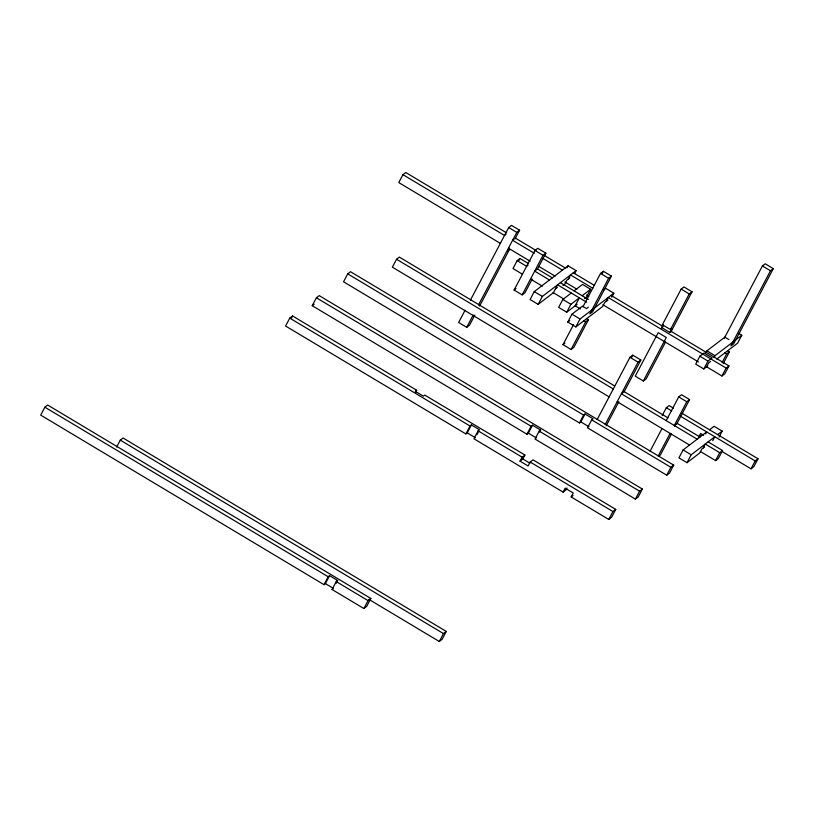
<?xml version="1.0" encoding="UTF-8"?>
<svg xmlns="http://www.w3.org/2000/svg" width="814" height="814" viewBox="0 0 814 814"><rect width="100%" height="100%" fill="white"/><g stroke="black" fill="none" stroke-linecap="round" stroke-linejoin="round"><path stroke-width="1.22" d="M337.647 580.504L336.243 581.583L332.071 589.499L363.878 608.536L366.697 606.389L370.869 598.473L47.69 405.046L44.872 407.193L40.7 415.109L323.992 584.666L325.397 583.587L329.568 575.671L337.647 580.504L336.08 583.475M116.626 447.079L120.279 440.15L123.087 438.003L446.276 631.43L442.104 639.336L439.285 641.493L368.834 599.328M415.659 392.236L416.697 390.252L292.572 315.964L289.753 318.111L285.582 326.027L465.862 433.923L467.267 432.855L471.438 424.939L479.517 429.772L478.113 430.85L473.941 438.766L563.085 492.114L565.903 489.967L566.951 487.993M291.524 317.938L292.572 315.964M312.22 305.688L316.392 297.782L319.21 295.624L642.388 489.051L638.217 496.967L635.408 499.114L535.022 439.031L539.194 431.125L540.598 430.046L532.519 425.213L531.115 426.282L526.943 434.198L312.22 305.688L314.102 304.253M347.72 273.87L343.549 281.786L579.446 422.965L580.85 421.896L585.022 413.98L593.101 418.813L591.697 419.892L587.525 427.808L666.727 475.203L669.546 473.056L673.717 465.14L350.539 271.723L347.72 273.87L583.618 415.059L585.022 413.98M506.664 232.896L405.769 172.507L402.95 174.664L398.779 182.57L500.356 243.366M614.651 385.948L399.369 257.102L396.55 259.259L392.379 267.165L609.116 396.886M465.109 310.205L458.628 322.497L466.707 327.33L469.525 325.183L474.857 315.079M470.411 300.152L508.699 227.533L511.518 225.386L519.597 230.22L515.038 238.858M323.992 584.666L328.164 576.75L329.568 575.671M466.707 327.33L473.188 315.038M478.49 304.985L516.778 232.377L519.597 230.22M509.32 248.117L507.753 251.078L509.167 250.01L479.588 306.105M528.601 263.655L519.983 258.496L517.165 260.643L512.993 268.559L522.435 274.216M518.935 260.47L519.983 258.496M532.224 279.009L524.989 292.725L522.171 294.872L514.092 290.038L534.951 250.478L537.769 248.321L545.848 253.164L537.505 268.986L534.686 271.133L549.481 279.985M522.171 294.872L543.03 255.311L545.848 253.164M363.878 608.536L368.05 600.62L370.869 598.473M574.572 273.606L576.139 270.645L568.06 265.802L534.259 291.605L530.087 299.521L538.166 304.355L553.388 292.735L557.559 284.819L586.65 302.228M465.862 433.923L470.034 426.017L471.438 424.939M538.166 304.355L542.338 296.438L576.139 270.645M476.912 434.717L478.479 431.756M567.022 267.786L568.06 265.802M568.416 278.897L570.502 274.939L592.724 288.237M571.265 293.03L562.82 299.481L558.638 307.387L566.727 312.23L577.055 304.344M566.727 312.23L570.899 304.314L579.344 297.863L575.172 305.779L580.443 308.923M607.997 300.03L604.71 302.533L602.625 306.491L575.864 326.923L567.785 322.079L571.957 314.173L582.448 306.166L586.487 308.577L588.369 307.153M574.084 290.873L582.539 284.422L590.618 289.265L586.446 297.171L584.472 298.677M586.477 318.437L588.491 319.648L573.89 347.334L571.072 349.491L562.993 344.658L573.555 324.623M582.946 306.817L600.549 273.433L603.357 271.286L611.436 276.119L592.663 311.731L589.845 313.878L608.628 278.276L611.436 276.119M602.187 273.514L603.357 271.286M575.864 326.923L580.036 319.007L613.837 293.203L605.758 288.37L603.805 289.855M571.072 349.491L585.673 321.795L588.491 319.648M526.943 434.198L528.347 433.119L532.519 425.213M563.085 492.114L565.17 488.166L573.249 492.999L571.163 496.957L608.76 519.454L611.579 517.297L615.75 509.391L533.007 459.869L530.189 462.016L528.103 465.974L520.024 461.141L522.11 457.183L524.928 455.026L424.776 395.095L423.372 396.164L415.293 391.331L416.697 390.252M520.024 461.141L522.842 458.984L524.928 455.026M606.125 301.465L608.211 297.507L726.129 368.081L728.947 365.934L671.194 331.369L669.78 332.438L661.701 327.604L663.115 326.526L611.029 295.36M539.56 432.02L540.598 430.046M611.752 297.161L613.837 293.203M439.285 641.493L443.457 633.577L446.276 631.43M579.446 422.965L583.618 415.059M597.12 419.637L629.975 357.326L632.793 355.169L640.872 360.002L624.185 391.656L621.367 393.803L697.201 439.194M631.644 357.356L632.793 355.169M605.199 424.47L638.054 362.159L640.872 360.002M606.196 425.763L618.854 401.75M670.868 331.98L692.053 291.799L683.974 286.966L681.155 289.112L662.382 324.725L670.461 329.558L671.865 328.49L669.78 332.438M661.182 328.591L663.268 324.633M643.345 380.993L666.29 337.474L658.211 332.641L635.266 376.16L643.345 380.993L646.163 378.846L665.577 342.022M670.461 329.558L689.234 293.956L692.053 291.799M662.158 415.659L666.33 407.743L669.149 405.596L673.483 408.19M608.76 519.454L612.932 511.538L615.75 509.391M703.795 368.966L707.966 361.05L712.199 357.824L704.12 352.991L699.887 356.217L695.716 364.133L703.795 368.966L707.773 365.924M650.071 451.21L662.026 428.551M666.198 420.635L678.713 396.896L681.532 394.749L689.611 399.582L676.76 423.962M705.891 352.818L706.928 350.844L724.857 337.159L728.896 339.58M635.408 499.114L639.58 491.198L642.388 489.051M658.15 456.043L670.105 433.384M689.611 399.582L686.792 401.74L674.277 425.478L677.095 423.321L700.009 437.047M674.643 426.373L675.681 424.399M671.499 433.923L660.398 454.975L658.526 456.41M713.97 357.651L715.018 355.677L741.778 335.246L738.746 333.435M724.124 338.553L762.403 265.944L765.221 263.797L773.3 268.63L733.668 343.803L730.85 345.95L770.482 270.777L773.3 268.63M722.13 362.495L726.678 353.866L729.497 351.719L727.472 350.508M723.239 363.583L729.497 351.719M666.727 475.203L670.899 467.297L673.717 465.14M741.778 335.246L737.606 343.162L716.727 359.096M705.687 433.903L706.725 431.919L683.109 449.949L678.937 457.855L687.016 462.698L699.694 453.022L701.78 449.063L704.598 446.906M710.581 361.426L708.699 362.861L706.613 366.809L721.957 375.997L726.129 368.081M728.947 365.934L724.775 373.85L721.957 375.997M699.033 436.426L700.6 433.465L703.632 435.276M687.016 462.698L691.188 454.782L714.804 436.762L712.718 440.71M703.194 447.985L705.28 444.027L719.729 452.676L722.547 450.529L708.088 441.88M719.047 437.067L722.181 431.125L714.102 426.292L709.543 429.772M700.427 451.536L715.557 460.592L719.729 452.676M722.547 450.529L718.375 458.445L715.557 460.592M721.764 451.332L751.027 468.844L755.199 460.938L758.017 458.781L682.152 413.38M758.017 458.781L753.845 466.697L751.027 468.844M505.932 234.371L504.527 235.45L402.95 174.664M514.01 239.214L512.606 240.283L534.269 253.256M528.021 265.222L526.607 266.3L517.165 260.643M514.092 290.038L515.974 288.604M555.474 288.777L557.356 287.342M569.831 277.818L567.012 279.975L564.926 283.933L562.993 285.409M582.163 295.716L590.618 289.265M567.785 322.079L569.688 320.624M562.993 344.658L564.875 343.223M332.071 589.499L333.475 588.42L325.397 583.587M571.163 496.957L573.046 495.523M698.514 437.413L701.332 435.266M717.622 434.605L722.181 431.125M762.403 265.944L770.482 270.777M681.155 289.112L689.234 293.956M600.549 273.433L608.628 278.276M724.653 352.655L726.678 353.866M508.699 227.533L516.778 232.377M706.928 350.844L715.018 355.677M515.343 238.085L535.958 250.427M544.627 255.616L565.242 267.959M573.321 272.792L594.485 285.46M534.951 250.478L543.03 255.311M542.928 258.435L562.423 270.106M699.887 356.217L707.966 361.05M508.435 248.199L530.158 261.202M538.848 266.402L555.138 276.16M564.916 282.01L576.872 289.163M586.65 295.014L588.817 296.316M602.94 304.762L698.534 361.976M537.22 268.813L552.299 277.839M560.378 282.672L588.39 299.44M530.514 279.049L542.348 286.131M553.113 292.572L563.868 299.013M562.82 299.481L570.899 304.314M583.658 320.584L585.673 321.795M534.259 291.605L542.338 296.438M571.957 314.173L580.036 319.007M629.975 357.326L638.054 362.159M678.713 396.896L686.792 401.74M666.33 407.743L671.743 410.989M680.423 416.178L755.199 460.938M623.341 391.158L667.928 417.836M396.55 259.259L613.288 388.97M617.195 401.719L689.611 445.065M683.109 449.949L691.188 454.782M591.697 419.892L670.899 467.297M580.85 421.896L588.929 426.729M316.392 297.782L531.115 426.282M539.194 431.125L639.58 491.198M528.347 433.119L536.426 437.963M289.753 318.111L470.034 426.017M478.113 430.85L522.11 457.183M530.189 462.016L612.932 511.538M522.842 458.984L529.904 463.217M467.267 432.855L475.345 437.688M120.279 440.15L443.457 633.577M44.872 407.193L328.164 576.75M336.243 581.583L368.05 600.62"/></g></svg>
